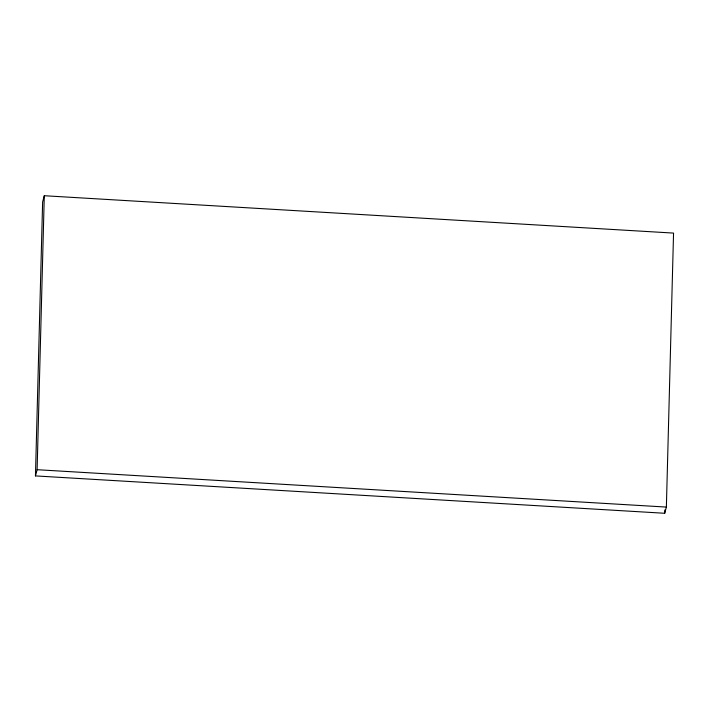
<?xml version="1.0" encoding="UTF-8"?>
<svg xmlns="http://www.w3.org/2000/svg" width="709" height="709" viewBox="0 0 709 709"><rect width="100%" height="100%" fill="white"/><g stroke="black" fill="none" stroke-linecap="round" stroke-linejoin="round"><path stroke-width="1.06" d="M35.45 475.907L42.629 201.923L44.286 195.728L673.55 233.093L666.371 507.077L664.714 513.272L35.45 475.907L37.116 469.704L44.286 195.728M664.714 513.272L664.803 509.957M37.116 469.704L666.371 507.077"/></g></svg>
